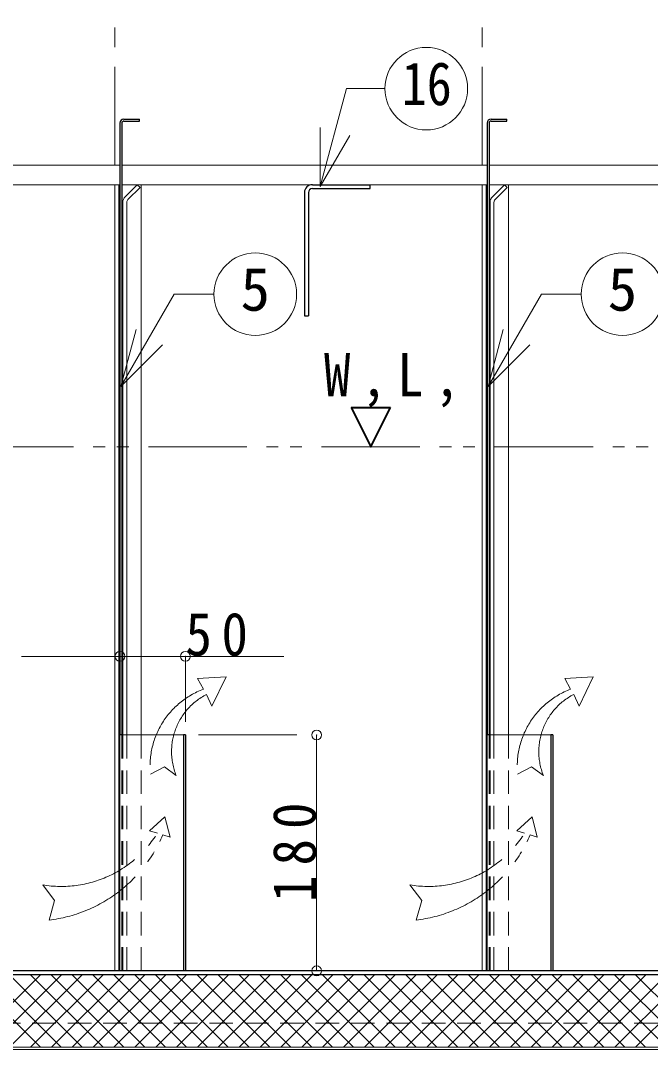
# Model space of a CAD drawing. Units: millimetres at full size, sheet at 1:15; details may follow other scales. Extents: x -3171 to 2904, y -2098 to 2117.
# Drawn here: x -1860 to -1380, y -1283 to -498 of the extents above; entities that cross this region are included whole.
import ezdxf
from ezdxf.enums import TextEntityAlignment as Align

# ---------------------------------------------------------------- set-up
doc = ezdxf.new("R2010")
doc.units = ezdxf.units.MM
doc.header["$LTSCALE"] = 15
doc.header["$PDMODE"] = 32
doc.header["$PDSIZE"] = 7.5
for name, pattern in [('CHAIN1', [8, 5, -1, 1, -1]), ('DASHED1', [1.8, 1.2, -0.6]), ('DOUBLE_CHAIN1', [8.8, 5, -1, 0.6, -0.6, 0.6, -1])]:
    doc.linetypes.add(name, pattern=pattern)
doc.layers.add('0-6_補助線', color=4, linetype='Continuous', lineweight=9)
doc.styles.add('ＭＳ ゴシック', font='')
doc.styles.get('ＭＳ ゴシック').set_extended_font_data('MS Gothic')

msp = doc.modelspace()

# ---------------------------------------------------------------- linework, layer by layer
at = {"layer": '0-6_補助線', "linetype": 'CHAIN1'}
for p, q in [((-1788.38, -607.95), (-1788.38, -257.95)), ((-1508.38, -607.95), (-1508.38, -257.95)), ((-1734.63, -1032.95), (-1734.63, -982.95)), ((-1724.63, -1042.95), (-1634.63, -1042.95))]:
    msp.add_line(p, q, dxfattribs=at)
at = {"layer": '0-6_補助線', "color": 5, "lineweight": 25}
for p, q in [((-1781.63, -572.95), (-1769.63, -572.95)), ((-1769.63, -574.45), (-1769.63, -572.95)), ((-1501.63, -572.95), (-1489.63, -572.95)), ((-1784.63, -575.95), (-1784.63, -1042.95)), ((-1783.13, -575.95), (-1783.13, -1042.95)), ((-1781.63, -574.45), (-1769.63, -574.45)), ((-1504.63, -575.95), (-1504.63, -1042.95)), ((-1503.13, -575.95), (-1503.13, -1042.95)), ((-1637.88, -622.95), (-1593.88, -622.95)), ((-1637.88, -625.95), (-1593.88, -625.95)), ((-1593.88, -625.95), (-1593.88, -622.95)), ((-1643.88, -628.95), (-1643.88, -722.95)), ((-1640.88, -628.95), (-1640.88, -722.95)), ((-1643.88, -722.95), (-1640.88, -722.95)), ((-1783.13, -1042.95), (-1784.63, -1042.95)), ((-1736.13, -1042.95), (-1736.13, -1222.95)), ((-1734.63, -1042.95), (-1736.13, -1042.95)), ((-1734.63, -1042.95), (-1734.63, -1222.95)), ((-1503.13, -1042.95), (-1504.63, -1042.95)), ((-1456.13, -1042.95), (-1456.13, -1222.95)), ((-1454.63, -1042.95), (-1456.13, -1042.95)), ((-1454.63, -1042.95), (-1454.63, -1222.95)), ((-940.38, -1222.95), (-2346.38, -1222.95)), ((-940.38, -1225.95), (-2346.38, -1225.95))]:
    msp.add_line(p, q, dxfattribs=at)
at = {"layer": '0-6_補助線', "color": 7, "lineweight": 18}
for p, q in [((-1631.85, -624.27), (-1631.85, -579.27)), ((-1631.85, -624.27), (-1609.35, -585.3)), ((-1788.38, -1222.95), (-1788.38, -622.95)), ((-1785.38, -622.95), (-1788.38, -622.95)), ((-1785.38, -1222.95), (-1785.38, -622.95)), ((-1778.5, -634.32), (-1769.26, -625.08)), ((-1508.38, -622.95), (-1505.38, -622.95)), ((-1508.38, -1222.95), (-1508.38, -622.95)), ((-1505.38, -1222.95), (-1505.38, -622.95)), ((-1498.5, -634.32), (-1489.26, -625.08)), ((-1782.38, -636.44), (-1782.38, -1042.95)), ((-1779.38, -636.44), (-1779.38, -1042.95)), ((-1502.38, -636.44), (-1502.38, -1042.95)), ((-1499.38, -636.44), (-1499.38, -1042.95)), ((-1783.92, -777.06), (-1772.28, -733.59)), ((-1503.92, -777.06), (-1492.28, -733.59)), ((-1783.92, -777.06), (-1752.1, -745.24)), ((-1503.92, -777.06), (-1472.1, -745.24)), ((-1784.63, -1042.95), (-1784.63, -1222.95)), ((-1736.13, -1042.95), (-1783.13, -1042.95)), ((-1504.63, -1042.95), (-1504.63, -1222.95)), ((-1456.13, -1042.95), (-1503.13, -1042.95)), ((-889.98, -1281.35), (-2396.78, -1281.35)), ((-2396.78, -1282.95), (-889.98, -1282.95))]:
    msp.add_line(p, q, dxfattribs=at)
at = {"layer": '0-6_補助線'}
for p, q in [((-2063.13, -607.95), (-1784.63, -607.95)), ((-1783.13, -607.95), (-1504.63, -607.95)), ((-1502.63, -607.95), (-918.38, -607.95)), ((-2063.13, -622.95), (-1788.38, -622.95)), ((-1785.38, -622.95), (-1784.63, -622.95)), ((-1783.13, -622.95), (-1637.88, -622.95)), ((-1768.38, -1042.95), (-1768.38, -622.95)), ((-1593.88, -622.95), (-1508.38, -622.95)), ((-1505.38, -622.95), (-1504.63, -622.95)), ((-1503.13, -622.95), (-1228.38, -622.95)), ((-1488.38, -1042.95), (-1488.38, -622.95)), ((-1859.63, -982.95), (-1659.63, -982.95)), ((-1634.63, -1042.95), (-1634.63, -1222.95)), ((-1900.59, -1225.95), (-1845.19, -1281.35)), ((-1900.51, -1281.35), (-1845.11, -1225.95)), ((-1884.68, -1225.95), (-1829.28, -1281.35)), ((-1884.6, -1281.35), (-1829.2, -1225.95)), ((-1868.77, -1225.95), (-1813.37, -1281.35)), ((-1868.69, -1281.35), (-1813.29, -1225.95)), ((-1852.86, -1225.95), (-1797.46, -1281.35)), ((-1852.78, -1281.35), (-1797.38, -1225.95)), ((-1836.95, -1225.95), (-1781.55, -1281.35)), ((-1836.87, -1281.35), (-1781.47, -1225.95)), ((-1821.04, -1225.95), (-1765.64, -1281.35)), ((-1820.96, -1281.35), (-1765.56, -1225.95)), ((-1805.13, -1225.95), (-1749.73, -1281.35)), ((-1805.05, -1281.35), (-1749.65, -1225.95)), ((-1789.22, -1225.95), (-1733.82, -1281.35)), ((-1789.14, -1281.35), (-1733.74, -1225.95)), ((-1773.31, -1225.95), (-1717.91, -1281.35)), ((-1773.23, -1281.35), (-1717.83, -1225.95)), ((-1757.4, -1225.95), (-1702, -1281.35)), ((-1757.32, -1281.35), (-1701.92, -1225.95)), ((-1741.49, -1225.95), (-1686.09, -1281.35)), ((-1741.41, -1281.35), (-1686.01, -1225.95)), ((-1725.58, -1225.95), (-1670.18, -1281.35)), ((-1725.5, -1281.35), (-1670.1, -1225.95)), ((-1709.67, -1225.95), (-1654.27, -1281.35)), ((-1709.59, -1281.35), (-1654.19, -1225.95)), ((-1693.76, -1225.95), (-1638.36, -1281.35)), ((-1693.68, -1281.35), (-1638.28, -1225.95)), ((-1677.85, -1225.95), (-1622.45, -1281.35)), ((-1677.77, -1281.35), (-1622.37, -1225.95)), ((-1661.94, -1225.95), (-1606.54, -1281.35)), ((-1661.86, -1281.35), (-1606.46, -1225.95)), ((-1646.03, -1225.95), (-1590.63, -1281.35)), ((-1645.95, -1281.35), (-1590.55, -1225.95)), ((-1630.12, -1225.95), (-1574.72, -1281.35)), ((-1630.04, -1281.35), (-1574.64, -1225.95)), ((-1614.21, -1225.95), (-1558.81, -1281.35)), ((-1614.13, -1281.35), (-1558.73, -1225.95)), ((-1598.3, -1225.95), (-1542.9, -1281.35)), ((-1598.22, -1281.35), (-1542.82, -1225.95)), ((-1582.39, -1225.95), (-1526.99, -1281.35)), ((-1582.31, -1281.35), (-1526.91, -1225.95)), ((-1566.48, -1225.95), (-1511.08, -1281.35)), ((-1566.4, -1281.35), (-1511, -1225.95)), ((-1550.57, -1225.95), (-1495.17, -1281.35)), ((-1550.49, -1281.35), (-1495.09, -1225.95)), ((-1534.66, -1225.95), (-1479.26, -1281.35)), ((-1534.58, -1281.35), (-1479.18, -1225.95)), ((-1518.75, -1225.95), (-1463.35, -1281.35)), ((-1518.67, -1281.35), (-1463.27, -1225.95)), ((-1502.84, -1225.95), (-1447.44, -1281.35)), ((-1502.76, -1281.35), (-1447.36, -1225.95)), ((-1486.93, -1225.95), (-1431.53, -1281.35)), ((-1486.85, -1281.35), (-1431.45, -1225.95)), ((-1471.02, -1225.95), (-1415.62, -1281.35)), ((-1470.94, -1281.35), (-1415.54, -1225.95)), ((-1455.11, -1225.95), (-1399.71, -1281.35)), ((-1455.03, -1281.35), (-1399.63, -1225.95)), ((-1439.2, -1225.95), (-1383.8, -1281.35)), ((-1439.12, -1281.35), (-1383.72, -1225.95)), ((-1423.29, -1225.95), (-1367.89, -1281.35)), ((-1423.21, -1281.35), (-1367.81, -1225.95)), ((-1407.38, -1225.95), (-1351.98, -1281.35)), ((-1407.3, -1281.35), (-1351.9, -1225.95)), ((-1391.47, -1225.95), (-1336.07, -1281.35)), ((-1391.4, -1281.35), (-1336, -1225.95))]:
    msp.add_line(p, q, dxfattribs=at)
at = {"layer": '0-6_補助線', "color": 1, "lineweight": 40}
msp.add_line((-1608.38, -792.95), (-1578.38, -792.95), dxfattribs=at)
at = {"layer": '0-6_補助線', "linetype": 'DOUBLE_CHAIN1'}
for p, q in [((-1159.88, -822.95), (-2338.38, -822.95)), ((-1725.34, -999.86), (-1703.67, -998.57)), ((-1720.98, -1008.08), (-1725.34, -999.86)), ((-1703.67, -998.57), (-1714.51, -1020.88)), ((-1445.34, -999.86), (-1423.67, -998.57)), ((-1440.98, -1008.08), (-1445.34, -999.86)), ((-1423.67, -998.57), (-1434.51, -1020.88)), ((-1718.6, -1012.05), (-1714.51, -1020.88)), ((-1438.6, -1012.05), (-1434.51, -1020.88)), ((-1761.94, -1116.12), (-1750.24, -1105.54)), ((-1746.38, -1120.95), (-1750.24, -1105.54)), ((-1481.94, -1116.12), (-1470.24, -1105.54)), ((-1466.38, -1120.95), (-1470.24, -1105.54)), ((-1761.94, -1116.12), (-1756.04, -1117.95)), ((-1751.91, -1119.24), (-1746.38, -1120.95)), ((-1481.94, -1116.12), (-1476.04, -1117.95)), ((-1471.91, -1119.24), (-1466.38, -1120.95))]:
    msp.add_line(p, q, dxfattribs=at)
at = {"layer": '0-6_補助線', "color": 7, "linetype": 'DASHED1', "lineweight": 18}
for p, q in [((-1783.13, -1042.95), (-1783.13, -1222.95)), ((-1503.13, -1042.95), (-1503.13, -1222.95))]:
    msp.add_line(p, q, dxfattribs=at)
at = {"layer": '0-6_補助線', "linetype": 'DASHED1'}
for p, q in [((-1782.38, -1042.95), (-1782.38, -1222.95)), ((-1779.38, -1042.95), (-1779.38, -1222.95)), ((-1768.38, -1222.95), (-1768.38, -1042.95)), ((-1502.38, -1042.95), (-1502.38, -1222.95)), ((-1499.38, -1042.95), (-1499.38, -1222.95)), ((-1488.38, -1222.95), (-1488.38, -1042.95)), ((-888.38, -1262.95), (-2398.38, -1262.95))]:
    msp.add_line(p, q, dxfattribs=at)
at = {"layer": '0-6_補助線', "color": 7, "lineweight": 18}
for points in [[(-1631.85, -624.27), (-1611.86, -549.66), (-1582.48, -549.66)], [(-1780.63, -632.2), (-1771.38, -622.95), (-1769.26, -625.08)], [(-1500.63, -632.2), (-1491.38, -622.95), (-1489.26, -625.08)], [(-1783.92, -777.06), (-1743.21, -706.54), (-1712.86, -706.54)], [(-1503.92, -777.06), (-1463.21, -706.54), (-1432.86, -706.54)]]:
    msp.add_lwpolyline(points, dxfattribs=at)
at = {"layer": '0-6_補助線', "color": 5, "lineweight": 25}
msp.add_lwpolyline([(-1501.63, -574.45), (-1489.63, -574.45), (-1489.63, -572.95)], dxfattribs=at)
at = {"layer": '0-6_補助線', "color": 1, "lineweight": 40}
msp.add_lwpolyline([(-1608.38, -792.95), (-1593.38, -822.95), (-1578.38, -792.95)], dxfattribs=at)
at = {"layer": '0-6_補助線', "linetype": 'DOUBLE_CHAIN1'}
for points in [[(-1761.34, -1072.77), (-1750.71, -1067.31), (-1741.72, -1073.86)], [(-1481.34, -1072.77), (-1470.71, -1067.31), (-1461.72, -1073.86)], [(-1843.47, -1157.42), (-1834.35, -1169.23), (-1838.64, -1184.24)], [(-1563.47, -1157.42), (-1554.35, -1169.23), (-1558.64, -1184.24)]]:
    msp.add_lwpolyline(points, dxfattribs=at)
at = {"layer": '0-6_補助線', "color": 7, "lineweight": 18}
for centre in [(-1550.98, -549.66), (-1681.36, -706.54), (-1401.36, -706.54)]:
    msp.add_circle(centre, 31.5, dxfattribs=at)
at = {"layer": '0-6_補助線', "color": 5, "lineweight": 25}
for centre, radius in [((-1781.63, -575.95), 3), ((-1501.63, -575.95), 3), ((-1781.63, -575.95), 1.5), ((-1501.63, -575.95), 1.5), ((-1637.88, -628.95), 6), ((-1637.88, -628.95), 3)]:
    msp.add_arc(centre, radius, 90, 180, dxfattribs=at)
at = {"layer": '0-6_補助線', "color": 7, "lineweight": 18}
for centre, radius in [((-1776.38, -636.44), 6), ((-1776.38, -636.44), 3), ((-1496.38, -636.44), 6), ((-1496.38, -636.44), 3)]:
    msp.add_arc(centre, radius, 135, 180, dxfattribs=at)
at = {"layer": '0-6_補助線', "linetype": 'DOUBLE_CHAIN1'}
for centre, radius, start, end in [((-1698.83, -1066.84), 62.8, 110.65848, 185.41991), ((-1696.15, -1055.68), 49.06, 117.22967, 201.74911), ((-1418.83, -1066.84), 62.8, 110.65848, 185.41991), ((-1416.15, -1055.68), 49.06, 117.22967, 201.74911), ((-1829.4, -1072.03), 86.55, 260.6434, 327.95181), ((-1851.44, -1076.81), 108.19, 276.79221, 336.91267), ((-1549.4, -1072.03), 86.55, 260.6434, 327.95181), ((-1571.44, -1076.81), 108.19, 276.79221, 336.91267)]:
    msp.add_arc(centre, radius, start, end, dxfattribs=at)
at = {"layer": '0-6_補助線'}
for p in [(-1784.63, -982.95), (-1734.63, -982.95), (-1634.63, -1042.95), (-1634.63, -1222.95)]:
    msp.add_point(p, dxfattribs=at)

# ---------------------------------------------------------------- texts
at = {"layer": '0-6_補助線', "color": 7, "style": 'ＭＳ ゴシック', "width": 0.85}
msp.add_text('16', height=32.99, dxfattribs=at).set_placement((-1569.73, -572.16), align=Align.BOTTOM_LEFT)
at = {"layer": '0-6_補助線', "color": 7, "style": 'ＭＳ ゴシック'}
for p in [(-1692.61, -729.04), (-1412.61, -729.04)]:
    msp.add_text('5', height=32.99, dxfattribs=at).set_placement(p, align=Align.BOTTOM_LEFT)
at = {"layer": '0-6_補助線', "color": 7, "char_height": 32.99, "attachment_point": 7, "style": 'ＭＳ ゴシック'}
for s, insert in [('\\T1.38;\\W0.9;W,L,', (-1629.01, -792.95)), ('\\T1.36;\\W0.9;50', (-1734.63, -982.95))]:
    msp.add_mtext(s, dxfattribs=dict(at, insert=insert))
at = {"layer": '0-6_補助線', "color": 7, "insert": (-1634.63, -1170.45), "char_height": 32.99, "attachment_point": 7, "rotation": 90, "style": 'ＭＳ ゴシック'}
msp.add_mtext('\\T1.38;\\W0.9;180', dxfattribs=at)

doc.saveas('drawing.dxf')
